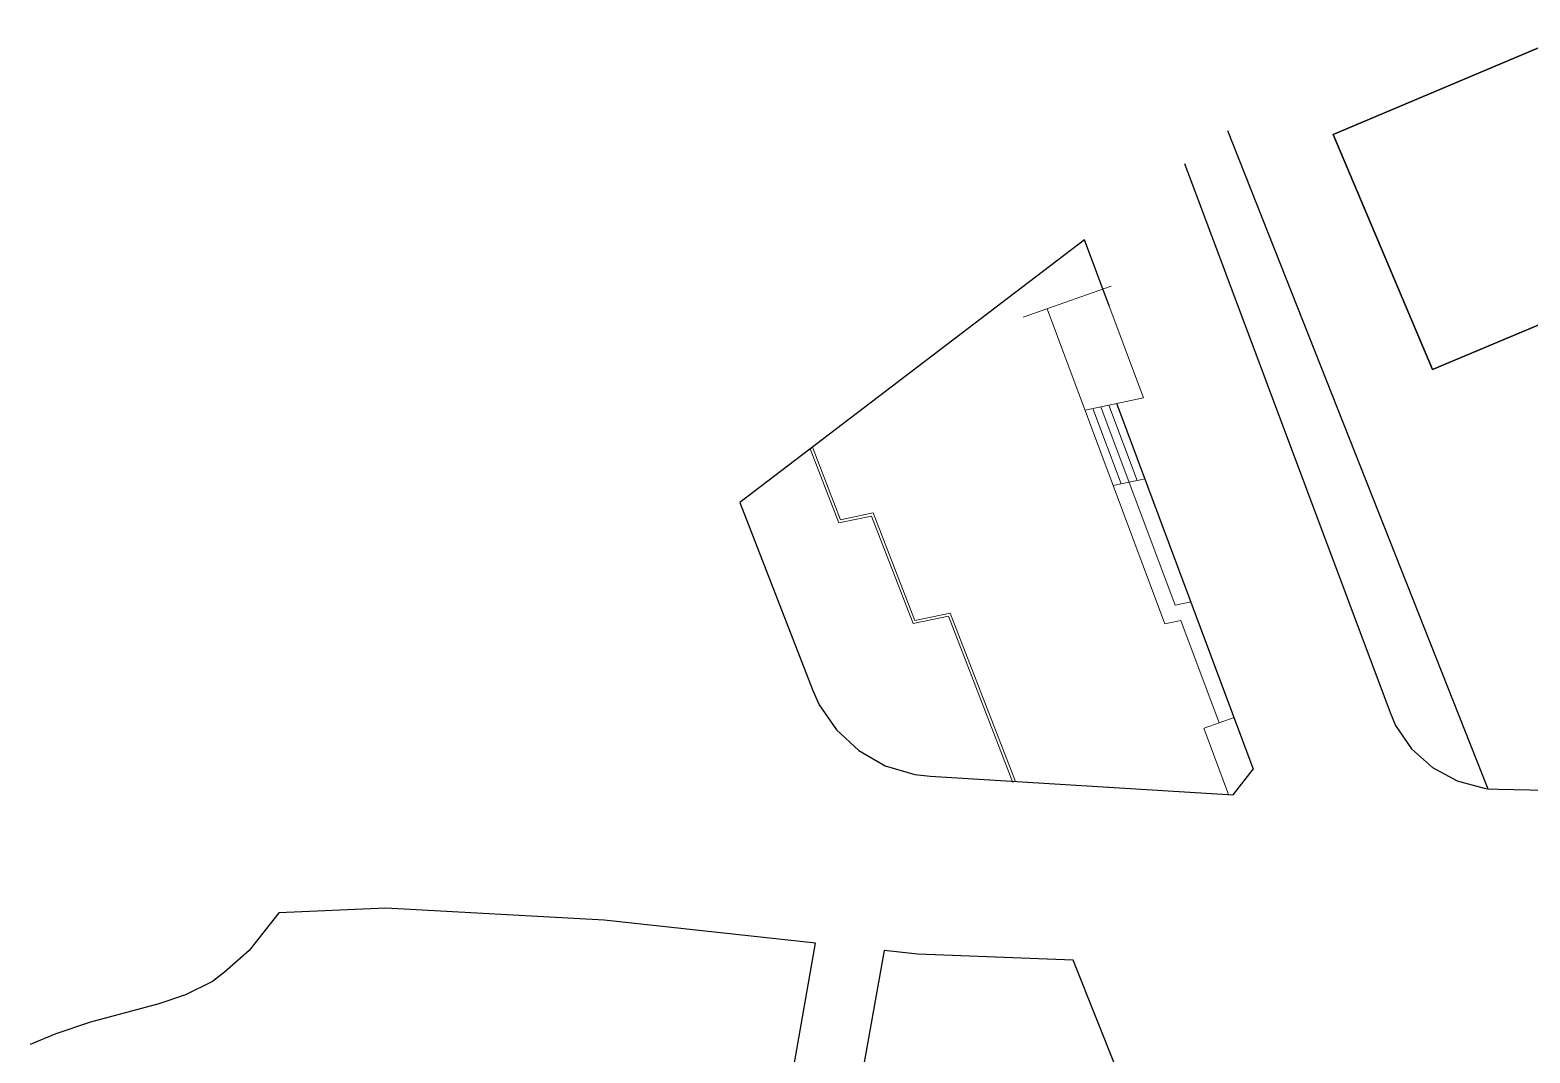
# Model space of a CAD drawing. Header units: millimetres. Extents: x -1049904 to -1048779, y -742436 to -740458.
# Drawn here: x -1049904 to -1049345, y -741704 to -741323 of the extents above; entities that cross this region are included whole.
import ezdxf

# ---------------------------------------------------------------- set-up
doc = ezdxf.new("R2010")
doc.units = ezdxf.units.MM
doc.layers.add('みえがかり線', color=3, linetype='Continuous', lineweight=15)
doc.layers.add('割付線', color=4, linetype='Continuous', lineweight=9)

msp = doc.modelspace()

# ---------------------------------------------------------------- linework, layer by layer
at = {"color": 250}
for p, q in [((-1049510.836208, -741400.798251), (-1049639.294541, -741498.736249)), ((-1049501.633192, -741425.486758), (-1049510.836208, -741400.798251)), ((-1049447.82944, -741597.986626), (-1049498.691879, -741461.849403)), ((-1049639.294541, -741498.736249), (-1049612.084035, -741568.922595)), ((-1049612.084035, -741568.922595), (-1049609.722974, -741574.164417)), ((-1049609.722974, -741574.164417), (-1049603.288721, -741583.594209)), ((-1049603.288721, -741583.594209), (-1049594.90701, -741591.288371)), ((-1049594.90701, -741591.288371), (-1049585.042141, -741596.97026)), ((-1049585.042141, -741596.97026), (-1049574.056282, -741600.16402)), ((-1049574.056282, -741600.16402), (-1049568.370617, -741600.859151)), ((-1049455.353014, -741607.746633), (-1049447.708483, -741598.145276)), ((-1049447.708483, -741598.145276), (-1049447.82944, -741597.986626)), ((-1049568.370617, -741600.859151), (-1049455.353014, -741607.746633))]:
    msp.add_line(p, q, dxfattribs=at)
at = {"color": 254}
msp.add_lwpolyline([(-1049418.016421, -741361.484071), (-1049381.041641, -741449.234948), (-1049288.6857, -741410.384665), (-1049325.580676, -741322.572914)], close=True, dxfattribs=at)
at = {"color": 250}
msp.add_lwpolyline([(-1049418.016421, -741361.484071), (-1049325.580676, -741322.572914), (-1049288.6857, -741410.384665), (-1049381.041641, -741449.234948)], close=True, dxfattribs=at)
for points in [[(-1049457.415235, -741360.069534), (-1049360.447432, -741605.556787), (-1049356.545662, -741605.726179), (-1049220.779818, -741608.474592), (-1049183.963716, -741606.859842)], [(-1049473.464941, -741372.306), (-1049396.853089, -741577.10343), (-1049394.794176, -741581.947493), (-1049388.826443, -741590.600469), (-1049381.069707, -741597.639811), (-1049371.890618, -741602.587619), (-1049361.76879, -741605.307385), (-1049360.447432, -741605.556787)], [(-1049611.011254, -741663.083817), (-1049689.830701, -741654.479551), (-1049771.28826, -741650.062587), (-1049811.196249, -741651.81755)], [(-1049811.196249, -741651.81755), (-1049822.224911, -741665.884919), (-1049831.442384, -741673.918035), (-1049835.835407, -741677.392811), (-1049845.995565, -741682.372806), (-1049855.869288, -741685.750677), (-1049881.335705, -741692.592563), (-1049894.26243, -741696.914287), (-1049903.933936, -741700.936025)], [(-1049634.072845, -741793.423184), (-1049621.799366, -741724.084951), (-1049619.655943, -741711.887182), (-1049611.011254, -741663.083817)], [(-1049585.429064, -741665.876084), (-1049594.269774, -741715.166472), (-1049596.413195, -741727.364242), (-1049608.360111, -741794.820083)], [(-1049514.970674, -741669.431891), (-1049572.966853, -741667.237002), (-1049585.429064, -741665.876084)], [(-1049506.172914, -741691.509751), (-1049514.970674, -741669.431891)], [(-1049458.833816, -741810.676982), (-1049488.215651, -741736.670198), (-1049491.991413, -741727.099307), (-1049506.172914, -741691.509751)]]:
    msp.add_lwpolyline(points, dxfattribs=at)
at = {"layer": 'みえがかり線'}
for p, q in [((-1049507.605529, -741463.706166), (-1049497.10477, -741491.812389)), ((-1049504.634231, -741463.087228), (-1049476.981967, -741537.100987)), ((-1049501.663051, -741462.468315), (-1049491.162268, -741490.574532)), ((-1049601.724877, -741505.180064), (-1049612.224423, -741478.097703)), ((-1049488.191073, -741489.955616), (-1049500.076153, -741492.431344)), ((-1049601.724957, -741505.180095), (-1049589.617843, -741502.658116)), ((-1049574.074434, -741542.750539), (-1049589.617843, -741502.658116)), ((-1049471.039493, -741535.863137), (-1049476.981967, -741537.100987)), ((-1049574.074434, -741542.750539), (-1049560.875788, -741540.001188)), ((-1049560.875788, -741540.001188), (-1049536.529506, -741602.799601))]:
    msp.add_line(p, q, dxfattribs=at)
at = {"layer": '割付線'}
for p, q in [((-1049533.690918, -741429.719737), (-1049500.847608, -741418.038884)), ((-1049503.992557, -741419.157398), (-1049488.811358, -741459.791236)), ((-1049524.700359, -741426.522209), (-1049480.824675, -741543.959401)), ((-1049510.576959, -741464.325131), (-1049488.811358, -741459.791236)), ((-1049602.350831, -741506.331933), (-1049613.052255, -741478.728851)), ((-1049602.350831, -741506.331933), (-1049590.243803, -741503.809972)), ((-1049574.700393, -741543.902395), (-1049590.243803, -741503.809972)), ((-1049574.700393, -741543.902395), (-1049561.501747, -741541.153044)), ((-1049561.501747, -741541.153044), (-1049537.461888, -741603.161076)), ((-1049480.824675, -741543.959401), (-1049474.882135, -741542.721537)), ((-1049474.882082, -741542.721518), (-1049460.590963, -741580.972977)), ((-1049466.245577, -741582.981664), (-1049457.031355, -741607.644352)), ((-1049466.1542, -741582.947525), (-1049454.938521, -741578.958624))]:
    msp.add_line(p, q, dxfattribs=at)

doc.saveas('drawing.dxf')
